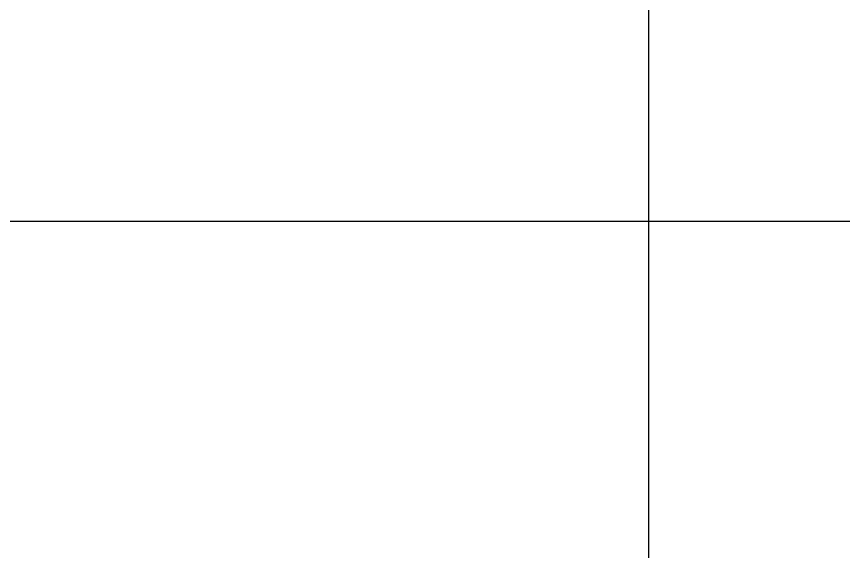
# Model space of a CAD drawing. Extents: x 1427168 to 1936200, y 1176778 to 1377202.
# Drawn here: x 1638980.85 to 1639015.33, y 1362816.38 to 1362838.67 of the extents above; entities that cross this region are included whole.
import ezdxf
from ezdxf.lldxf.tags import DXFTag

# ---------------------------------------------------------------- set-up
doc = ezdxf.new("R2010")
doc.units = 0
doc.header["$LTSCALE"] = 1000
doc.header["$MEASUREMENT"] = 0
doc.layers.add('MAIN', color=7, linetype='CONTINUOUS')
doc.layers.add('中心线', color=1, linetype='ACAD_ISO04W100')
tags = doc.linetypes.add('ACAD_ISO04W100', pattern=[30, 24, -3, 0, -3]).pattern_tags.tags
tags[10:11] = [DXFTag(74, 4), DXFTag(75, 0), DXFTag(340, '0'), DXFTag(46, 1.0), DXFTag(50, 0.0), DXFTag(44, 0.0), DXFTag(45, 0.0)]
tags[8:9] = [DXFTag(74, 4), DXFTag(75, 0), DXFTag(340, '0'), DXFTag(46, 1.0), DXFTag(50, 0.0), DXFTag(44, 0.0), DXFTag(45, 0.0)]
tags[6:7] = [DXFTag(74, 4), DXFTag(75, 0), DXFTag(340, '0'), DXFTag(46, 1.0), DXFTag(50, 0.0), DXFTag(44, 0.0), DXFTag(45, 0.0)]
tags[4:5] = [DXFTag(74, 4), DXFTag(75, 0), DXFTag(340, '0'), DXFTag(46, 1.0), DXFTag(50, 0.0), DXFTag(44, 0.0), DXFTag(45, 0.0)]

msp = doc.modelspace()

# ---------------------------------------------------------------- linework, layer by layer
at = {"layer": 'MAIN'}
msp.add_line((1638920.323, 1362830.146), (1639130.323, 1362830.146), dxfattribs=at)
at = {"layer": '中心线', "ltscale": 50}
msp.add_line((1639007.203, 1362863.675), (1639007.203, 1362769.078), dxfattribs=at)
at = {"layer": '中心线', "ltscale": 5}
msp.add_line((1639007.203, 1362860.146), (1639007.203, 1362820.644), dxfattribs=at)

doc.saveas('drawing.dxf')
